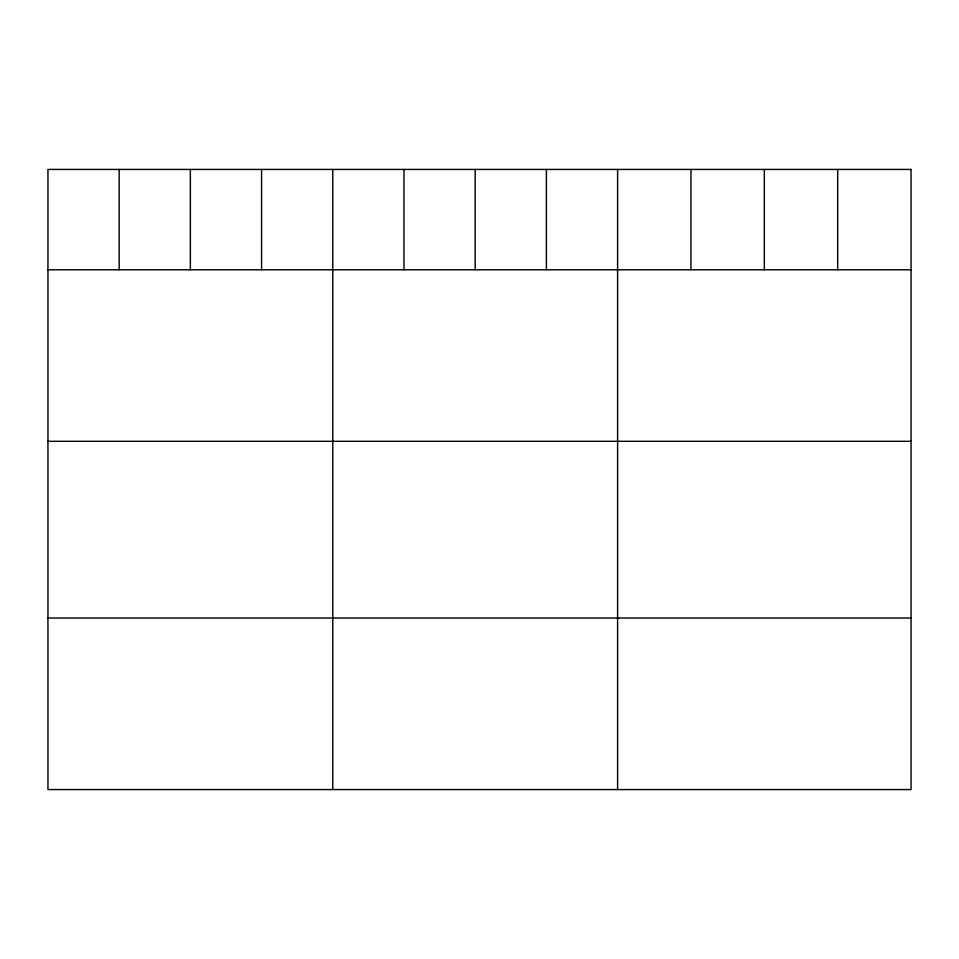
<?xml version="1.0" encoding="UTF-8"?>
<svg xmlns="http://www.w3.org/2000/svg" width="959" height="959" viewBox="0 0 959 959"><rect width="100%" height="100%" fill="white"/><g stroke="black" fill="none" stroke-linecap="round" stroke-linejoin="round"><path stroke-width="1.44" d="M47.95 269.779L911.05 269.779M47.95 441.308L911.05 441.308M47.95 618.04L911.05 618.04M837.686 169.431L837.686 269.779M764.323 169.431L764.323 269.779M690.959 169.431L690.959 269.779M617.596 169.431L617.596 789.569M546.39 169.431L546.39 269.779M475.184 169.431L475.184 269.779M403.979 169.431L403.979 269.779M332.773 169.431L332.773 789.569M261.567 169.431L261.567 269.779M190.362 169.431L190.362 269.779M119.156 169.431L119.156 269.779M911.05 169.431L47.95 169.431L47.95 789.569L911.05 789.569L911.05 169.431"/></g></svg>
